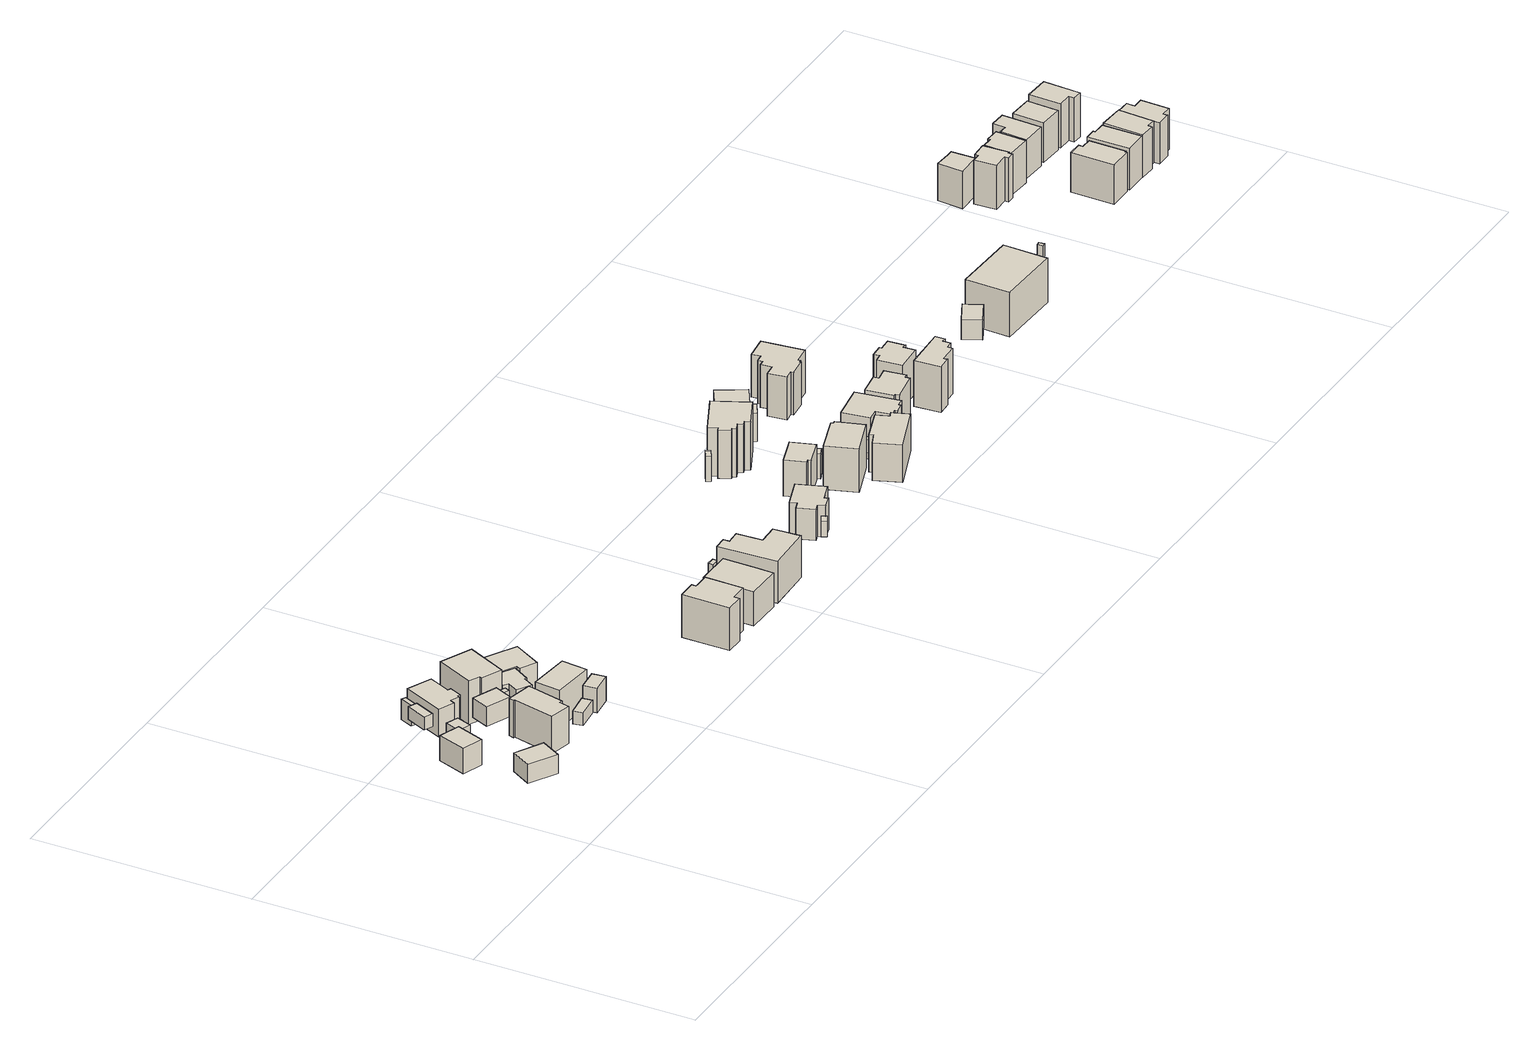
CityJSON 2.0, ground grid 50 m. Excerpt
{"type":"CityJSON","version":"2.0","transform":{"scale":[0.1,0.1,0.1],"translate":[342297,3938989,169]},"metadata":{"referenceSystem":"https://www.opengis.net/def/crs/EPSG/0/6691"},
"CityObjects":{
"building1":{"type":"Building","attributes":{"measuredHeight":4.7,"BuildingIDAttribute.prefecture":"14","BuildingIDAttribute.city":"14151","BuildingDetailAttribute.surveyYear":2015,"BuildingLandSlideRiskAttribute.description":"1","BuildingLandSlideRiskAttribute.areaType":"1"},"geometry":[{"type":"Solid","lod":"1","boundaries":[[[[0,1,2,3]],[[2,4,5,3]],[[1,6,4,2]],[[0,7,6,1]],[[3,5,7,0]],[[4,6,7,5]]]]}]},
"building2":{"type":"Building","attributes":{"measuredHeight":6.1,"BuildingIDAttribute.prefecture":"14","BuildingIDAttribute.city":"14151","BuildingDetailAttribute.surveyYear":2015,"BuildingLandSlideRiskAttribute.description":"1","BuildingLandSlideRiskAttribute.areaType":"1"},"geometry":[{"type":"Solid","lod":"1","boundaries":[[[[8,9,10,11]],[[10,12,13,11]],[[9,14,12,10]],[[8,15,14,9]],[[11,13,15,8]],[[12,14,15,13]]]]}]},
"building3":{"type":"Building","attributes":{"usage":"411","storeysAboveGround":1,"BuildingIDAttribute.prefecture":"14","BuildingIDAttribute.city":"14151","BuildingDetailAttribute.totalFloorArea":8.99,"BuildingDetailAttribute.buildingFootprintArea":8.99,"BuildingDetailAttribute.buildingStructureType":"601","BuildingDetailAttribute.buildingStructureOrgType":"1","BuildingDetailAttribute.orgUsage":"10","BuildingDetailAttribute.surveyYear":2015,"BuildingLandSlideRiskAttribute.description":"1","BuildingLandSlideRiskAttribute.areaType":"1"},"geometry":[{"type":"Solid","lod":"1","boundaries":[[[[16,17,18,19]],[[18,20,21,19]],[[17,22,20,18]],[[16,23,22,17]],[[19,21,23,16]],[[20,22,23,21]]]]}]},
"building4":{"type":"Building","attributes":{"usage":"411","measuredHeight":9,"storeysAboveGround":2,"BuildingIDAttribute.prefecture":"14","BuildingIDAttribute.city":"14151","BuildingDetailAttribute.totalFloorArea":89.72,"BuildingDetailAttribute.buildingFootprintArea":44.86,"BuildingDetailAttribute.buildingStructureType":"601","BuildingDetailAttribute.buildingStructureOrgType":"1","BuildingDetailAttribute.orgUsage":"10","BuildingDetailAttribute.surveyYear":2015,"BuildingLandSlideRiskAttribute.description":"1","BuildingLandSlideRiskAttribute.areaType":"1"},"geometry":[{"type":"Solid","lod":"1","boundaries":[[[[24,25,26,27,28,29,30,31]],[[30,32,33,31]],[[29,34,32,30]],[[28,35,34,29]],[[27,36,35,28]],[[26,37,36,27]],[[25,38,37,26]],[[24,39,38,25]],[[31,33,39,24]],[[32,34,35,36,37,38,39,33]]]]}]},
"building5":{"type":"Building","attributes":{"usage":"411","measuredHeight":3.1,"storeysAboveGround":2,"BuildingIDAttribute.prefecture":"14","BuildingIDAttribute.city":"14151","BuildingDetailAttribute.totalFloorArea":15.35,"BuildingDetailAttribute.buildingFootprintArea":7.67,"BuildingDetailAttribute.buildingStructureType":"601","BuildingDetailAttribute.buildingStructureOrgType":"1","BuildingDetailAttribute.orgUsage":"10","BuildingDetailAttribute.surveyYear":2015,"BuildingLandSlideRiskAttribute.description":"1","BuildingLandSlideRiskAttribute.areaType":"1"},"geometry":[{"type":"Solid","lod":"1","boundaries":[[[[40,41,42,43]],[[42,44,45,43]],[[41,46,44,42]],[[40,47,46,41]],[[43,45,47,40]],[[44,46,47,45]]]]}]},
"building6":{"type":"Building","attributes":{"measuredHeight":7.6,"BuildingIDAttribute.prefecture":"14","BuildingIDAttribute.city":"14151","BuildingDetailAttribute.surveyYear":2015,"BuildingLandSlideRiskAttribute.description":"1","BuildingLandSlideRiskAttribute.areaType":"1"},"geometry":[{"type":"Solid","lod":"1","boundaries":[[[[48,49,50,51]],[[50,52,53,51]],[[49,54,52,50]],[[48,55,54,49]],[[51,53,55,48]],[[52,54,55,53]]]]}]},
"building7":{"type":"Building","attributes":{"BuildingIDAttribute.prefecture":"14","BuildingIDAttribute.city":"14151","BuildingDetailAttribute.surveyYear":2015,"BuildingLandSlideRiskAttribute.description":"1","BuildingLandSlideRiskAttribute.areaType":"1"},"geometry":[{"type":"Solid","lod":"1","boundaries":[[[[56,57,58,59]],[[58,60,61,59]],[[57,62,60,58]],[[56,63,62,57]],[[59,61,63,56]],[[60,62,63,61]]]]}]},
"building8":{"type":"Building","attributes":{"measuredHeight":5.2,"BuildingIDAttribute.prefecture":"14","BuildingIDAttribute.city":"14151","BuildingDetailAttribute.surveyYear":2015,"BuildingLandSlideRiskAttribute.description":"1","BuildingLandSlideRiskAttribute.areaType":"1"},"geometry":[{"type":"Solid","lod":"1","boundaries":[[[[64,65,66,67]],[[66,68,69,67]],[[65,70,68,66]],[[64,71,70,65]],[[67,69,71,64]],[[68,70,71,69]]]]}]},
"building9":{"type":"Building","attributes":{"usage":"411","measuredHeight":7.5,"storeysAboveGround":2,"BuildingIDAttribute.prefecture":"14","BuildingIDAttribute.city":"14151","BuildingDetailAttribute.totalFloorArea":85.54,"BuildingDetailAttribute.buildingFootprintArea":42.77,"BuildingDetailAttribute.buildingStructureType":"601","BuildingDetailAttribute.buildingStructureOrgType":"1","BuildingDetailAttribute.orgUsage":"10","BuildingDetailAttribute.surveyYear":2015,"BuildingLandSlideRiskAttribute.description":"1","BuildingLandSlideRiskAttribute.areaType":"1"},"geometry":[{"type":"Solid","lod":"1","boundaries":[[[[72,73,74,75,76,77,78,79,80,81]],[[80,82,83,81]],[[79,84,82,80]],[[78,85,84,79]],[[77,86,85,78]],[[76,87,86,77]],[[75,88,87,76]],[[74,89,88,75]],[[73,90,89,74]],[[72,91,90,73]],[[81,83,91,72]],[[82,84,85,86,87,88,89,90,91,83]]]]}]},
"building10":{"type":"Building","attributes":{"measuredHeight":5.1,"BuildingIDAttribute.prefecture":"14","BuildingIDAttribute.city":"14151","BuildingDetailAttribute.surveyYear":2015,"BuildingLandSlideRiskAttribute.description":"1","BuildingLandSlideRiskAttribute.areaType":"1"},"geometry":[{"type":"Solid","lod":"1","boundaries":[[[[92,93,94,95]],[[94,96,97,95]],[[93,98,96,94]],[[92,99,98,93]],[[95,97,99,92]],[[96,98,99,97]]]]}]},
"building11":{"type":"Building","attributes":{"usage":"411","measuredHeight":9.4,"storeysAboveGround":2,"BuildingIDAttribute.prefecture":"14","BuildingIDAttribute.city":"14151","BuildingDetailAttribute.totalFloorArea":80.49,"BuildingDetailAttribute.buildingFootprintArea":40.25,"BuildingDetailAttribute.buildingStructureType":"601","BuildingDetailAttribute.buildingStructureOrgType":"1","BuildingDetailAttribute.orgUsage":"10","BuildingDetailAttribute.surveyYear":2015,"BuildingLandSlideRiskAttribute.description":"1","BuildingLandSlideRiskAttribute.areaType":"1"},"geometry":[{"type":"Solid","lod":"1","boundaries":[[[[100,101,102,103]],[[102,104,105,103]],[[101,106,104,102]],[[100,107,106,101]],[[103,105,107,100]],[[104,106,107,105]]]]}]},
"building12":{"type":"Building","attributes":{"usage":"411","measuredHeight":5.9,"storeysAboveGround":2,"BuildingIDAttribute.prefecture":"14","BuildingIDAttribute.city":"14151","BuildingDetailAttribute.totalFloorArea":21.16,"BuildingDetailAttribute.buildingFootprintArea":10.58,"BuildingDetailAttribute.buildingStructureType":"601","BuildingDetailAttribute.buildingStructureOrgType":"1","BuildingDetailAttribute.orgUsage":"10","BuildingDetailAttribute.surveyYear":2015,"BuildingLandSlideRiskAttribute.description":"1","BuildingLandSlideRiskAttribute.areaType":"1"},"geometry":[{"type":"Solid","lod":"1","boundaries":[[[[108,109,110,111]],[[110,112,113,111]],[[109,114,112,110]],[[108,115,114,109]],[[111,113,115,108]],[[112,114,115,113]]]]}]},
"building13":{"type":"Building","attributes":{"BuildingIDAttribute.prefecture":"14","BuildingIDAttribute.city":"14151","BuildingDetailAttribute.surveyYear":2015,"BuildingLandSlideRiskAttribute.description":"1","BuildingLandSlideRiskAttribute.areaType":"1"},"geometry":[{"type":"Solid","lod":"1","boundaries":[[[[116,117,118,119]],[[118,120,121,119]],[[117,122,120,118]],[[116,123,122,117]],[[119,121,123,116]],[[120,122,123,121]]]]}]},
"building14":{"type":"Building","attributes":{"usage":"411","measuredHeight":10.9,"storeysAboveGround":2,"BuildingIDAttribute.prefecture":"14","BuildingIDAttribute.city":"14151","BuildingDetailAttribute.totalFloorArea":107.31,"BuildingDetailAttribute.buildingFootprintArea":53.66,"BuildingDetailAttribute.buildingStructureType":"601","BuildingDetailAttribute.buildingStructureOrgType":"1","BuildingDetailAttribute.orgUsage":"10","BuildingDetailAttribute.surveyYear":2015,"BuildingLandSlideRiskAttribute.description":"1","BuildingLandSlideRiskAttribute.areaType":"1"},"geometry":[{"type":"Solid","lod":"1","boundaries":[[[[124,125,126,127,128,129]],[[128,130,131,129]],[[127,132,130,128]],[[126,133,132,127]],[[125,134,133,126]],[[124,135,134,125]],[[129,131,135,124]],[[130,132,133,134,135,131]]]]}]},
"building15":{"type":"Building","attributes":{"measuredHeight":4.9,"BuildingIDAttribute.prefecture":"14","BuildingIDAttribute.city":"14151","BuildingDetailAttribute.surveyYear":2015,"BuildingLandSlideRiskAttribute.description":"1","BuildingLandSlideRiskAttribute.areaType":"1"},"geometry":[{"type":"Solid","lod":"1","boundaries":[[[[136,137,138,139,140,141,142,143]],[[142,144,145,143]],[[141,146,144,142]],[[140,147,146,141]],[[139,148,147,140]],[[138,149,148,139]],[[137,150,149,138]],[[136,151,150,137]],[[143,145,151,136]],[[144,146,147,148,149,150,151,145]]]]}]},
"building16":{"type":"Building","attributes":{"usage":"411","measuredHeight":7.9,"storeysAboveGround":2,"BuildingIDAttribute.prefecture":"14","BuildingIDAttribute.city":"14151","BuildingDetailAttribute.totalFloorArea":97.98,"BuildingDetailAttribute.buildingFootprintArea":48.99,"BuildingDetailAttribute.buildingStructureType":"601","BuildingDetailAttribute.buildingStructureOrgType":"1","BuildingDetailAttribute.orgUsage":"10","BuildingDetailAttribute.surveyYear":2015,"BuildingLandSlideRiskAttribute.description":"1","BuildingLandSlideRiskAttribute.areaType":"1"},"geometry":[{"type":"Solid","lod":"1","boundaries":[[[[152,153,154,155,156,157]],[[156,158,159,157]],[[155,160,158,156]],[[154,161,160,155]],[[153,162,161,154]],[[152,163,162,153]],[[157,159,163,152]],[[158,160,161,162,163,159]]]]}]},
"building17":{"type":"Building","attributes":{"usage":"411","measuredHeight":11.1,"storeysAboveGround":3,"BuildingIDAttribute.prefecture":"14","BuildingIDAttribute.city":"14151","BuildingDetailAttribute.totalFloorArea":167.18,"BuildingDetailAttribute.buildingFootprintArea":55.73,"BuildingDetailAttribute.buildingStructureType":"601","BuildingDetailAttribute.buildingStructureOrgType":"1","BuildingDetailAttribute.orgUsage":"10","BuildingDetailAttribute.surveyYear":2015,"BuildingLandSlideRiskAttribute.description":"1","BuildingLandSlideRiskAttribute.areaType":"1"},"geometry":[{"type":"Solid","lod":"1","boundaries":[[[[164,165,166,167,168,169,170,171]],[[170,172,173,171]],[[169,174,172,170]],[[168,175,174,169]],[[167,176,175,168]],[[166,177,176,167]],[[165,178,177,166]],[[164,179,178,165]],[[171,173,179,164]],[[172,174,175,176,177,178,179,173]]]]}]},
"building18":{"type":"Building","attributes":{"usage":"411","measuredHeight":10.7,"storeysAboveGround":2,"BuildingIDAttribute.prefecture":"14","BuildingIDAttribute.city":"14151","BuildingDetailAttribute.totalFloorArea":135.37,"BuildingDetailAttribute.buildingFootprintArea":67.68,"BuildingDetailAttribute.buildingStructureType":"601","BuildingDetailAttribute.buildingStructureOrgType":"1","BuildingDetailAttribute.orgUsage":"10","BuildingDetailAttribute.surveyYear":2015,"BuildingLandSlideRiskAttribute.description":"1","BuildingLandSlideRiskAttribute.areaType":"1"},"geometry":[{"type":"Solid","lod":"1","boundaries":[[[[180,181,182,183,184]],[[183,185,186,184]],[[182,187,185,183]],[[181,188,187,182]],[[180,189,188,181]],[[184,186,189,180]],[[185,187,188,189,186]]]]}]},
"building19":{"type":"Building","attributes":{"measuredHeight":5,"BuildingIDAttribute.prefecture":"14","BuildingIDAttribute.city":"14151","BuildingDetailAttribute.surveyYear":2015,"BuildingLandSlideRiskAttribute.description":"1","BuildingLandSlideRiskAttribute.areaType":"1"},"geometry":[{"type":"Solid","lod":"1","boundaries":[[[[190,191,192,193]],[[192,194,195,193]],[[191,196,194,192]],[[190,197,196,191]],[[193,195,197,190]],[[194,196,197,195]]]]}]},
"building20":{"type":"Building","attributes":{"usage":"411","measuredHeight":10.3,"storeysAboveGround":2,"BuildingIDAttribute.prefecture":"14","BuildingIDAttribute.city":"14151","BuildingDetailAttribute.totalFloorArea":150.61,"BuildingDetailAttribute.buildingFootprintArea":75.31,"BuildingDetailAttribute.buildingStructureType":"601","BuildingDetailAttribute.buildingStructureOrgType":"1","BuildingDetailAttribute.orgUsage":"10","BuildingDetailAttribute.surveyYear":2015,"BuildingLandSlideRiskAttribute.description":"1","BuildingLandSlideRiskAttribute.areaType":"1"},"geometry":[{"type":"Solid","lod":"1","boundaries":[[[[198,199,200,201,202,203,204,205]],[[204,206,207,205]],[[203,208,206,204]],[[202,209,208,203]],[[201,210,209,202]],[[200,211,210,201]],[[199,212,211,200]],[[198,213,212,199]],[[205,207,213,198]],[[206,208,209,210,211,212,213,207]]]]}]},
"building21":{"type":"Building","attributes":{"measuredHeight":4.4,"BuildingIDAttribute.prefecture":"14","BuildingIDAttribute.city":"14151","BuildingDetailAttribute.surveyYear":2015},"geometry":[{"type":"Solid","lod":"1","boundaries":[[[[214,215,216,217]],[[216,218,219,217]],[[215,220,218,216]],[[214,221,220,215]],[[217,219,221,214]],[[218,220,221,219]]]]}]},
"building22":{"type":"Building","attributes":{"usage":"411","measuredHeight":7.6,"storeysAboveGround":2,"BuildingIDAttribute.prefecture":"14","BuildingIDAttribute.city":"14151","BuildingDetailAttribute.totalFloorArea":81.53,"BuildingDetailAttribute.buildingFootprintArea":40.76,"BuildingDetailAttribute.buildingStructureType":"601","BuildingDetailAttribute.buildingStructureOrgType":"1","BuildingDetailAttribute.orgUsage":"10","BuildingDetailAttribute.surveyYear":2015,"BuildingLandSlideRiskAttribute.description":"1","BuildingLandSlideRiskAttribute.areaType":"1"},"geometry":[{"type":"Solid","lod":"1","boundaries":[[[[222,223,224,225,226,227,228,229,230,231]],[[230,232,233,231]],[[229,234,232,230]],[[228,235,234,229]],[[227,236,235,228]],[[226,237,236,227]],[[225,238,237,226]],[[224,239,238,225]],[[223,240,239,224]],[[222,241,240,223]],[[231,233,241,222]],[[232,234,235,236,237,238,239,240,241,233]]]]}]},
"building23":{"type":"Building","attributes":{"usage":"411","measuredHeight":9.1,"storeysAboveGround":2,"BuildingIDAttribute.prefecture":"14","BuildingIDAttribute.city":"14151","BuildingDetailAttribute.totalFloorArea":54.72,"BuildingDetailAttribute.buildingFootprintArea":27.36,"BuildingDetailAttribute.buildingStructureType":"601","BuildingDetailAttribute.buildingStructureOrgType":"1","BuildingDetailAttribute.orgUsage":"10","BuildingDetailAttribute.surveyYear":2015,"BuildingLandSlideRiskAttribute.description":"1","BuildingLandSlideRiskAttribute.areaType":"1"},"geometry":[{"type":"Solid","lod":"1","boundaries":[[[[242,243,244,245,246,247]],[[246,248,249,247]],[[245,250,248,246]],[[244,251,250,245]],[[243,252,251,244]],[[242,253,252,243]],[[247,249,253,242]],[[248,250,251,252,253,249]]]]}]},
"building24":{"type":"Building","attributes":{"usage":"411","measuredHeight":11.3,"storeysAboveGround":2,"BuildingIDAttribute.prefecture":"14","BuildingIDAttribute.city":"14151","BuildingDetailAttribute.totalFloorArea":95.64,"BuildingDetailAttribute.buildingFootprintArea":47.82,"BuildingDetailAttribute.buildingStructureType":"601","BuildingDetailAttribute.buildingStructureOrgType":"1","BuildingDetailAttribute.orgUsage":"10","BuildingDetailAttribute.surveyYear":2015,"BuildingLandSlideRiskAttribute.description":"1","BuildingLandSlideRiskAttribute.areaType":"1"},"geometry":[{"type":"Solid","lod":"1","boundaries":[[[[254,255,256,257,258,259]],[[258,260,261,259]],[[257,262,260,258]],[[256,263,262,257]],[[255,264,263,256]],[[254,265,264,255]],[[259,261,265,254]],[[260,262,263,264,265,261]]]]}]},
"building25":{"type":"Building","attributes":{"usage":"411","measuredHeight":9.4,"storeysAboveGround":2,"BuildingIDAttribute.prefecture":"14","BuildingIDAttribute.city":"14151","BuildingDetailAttribute.totalFloorArea":135.35,"BuildingDetailAttribute.buildingFootprintArea":67.68,"BuildingDetailAttribute.buildingStructureType":"601","BuildingDetailAttribute.buildingStructureOrgType":"1","BuildingDetailAttribute.orgUsage":"10","BuildingDetailAttribute.surveyYear":2015},"geometry":[{"type":"Solid","lod":"1","boundaries":[[[[266,267,268,269,270,271,272,273]],[[272,274,275,273]],[[271,276,274,272]],[[270,277,276,271]],[[269,278,277,270]],[[268,279,278,269]],[[267,280,279,268]],[[266,281,280,267]],[[273,275,281,266]],[[274,276,277,278,279,280,281,275]]]]}]},
"building26":{"type":"Building","attributes":{"measuredHeight":7.9,"BuildingIDAttribute.prefecture":"14","BuildingIDAttribute.city":"14151","BuildingDetailAttribute.surveyYear":2015},"geometry":[{"type":"Solid","lod":"1","boundaries":[[[[282,283,284,285]],[[284,286,287,285]],[[283,288,286,284]],[[282,289,288,283]],[[285,287,289,282]],[[286,288,289,287]]]]}]},
"building27":{"type":"Building","attributes":{"measuredHeight":4.9,"BuildingIDAttribute.prefecture":"14","BuildingIDAttribute.city":"14151","BuildingDetailAttribute.surveyYear":2015},"geometry":[{"type":"Solid","lod":"1","boundaries":[[[[290,291,292,293]],[[292,294,295,293]],[[291,296,294,292]],[[290,297,296,291]],[[293,295,297,290]],[[294,296,297,295]]]]}]},
"building28":{"type":"Building","attributes":{"measuredHeight":6.1,"BuildingIDAttribute.prefecture":"14","BuildingIDAttribute.city":"14151","BuildingDetailAttribute.surveyYear":2015},"geometry":[{"type":"Solid","lod":"1","boundaries":[[[[298,299,300,301]],[[300,302,303,301]],[[299,304,302,300]],[[298,305,304,299]],[[301,303,305,298]],[[302,304,305,303]]]]}]},
"building29":{"type":"Building","attributes":{"measuredHeight":5.4,"BuildingIDAttribute.prefecture":"14","BuildingIDAttribute.city":"14151","BuildingDetailAttribute.surveyYear":2015},"geometry":[{"type":"Solid","lod":"1","boundaries":[[[[306,307,308,309]],[[308,310,311,309]],[[307,312,310,308]],[[306,313,312,307]],[[309,311,313,306]],[[310,312,313,311]]]]}]},
"building30":{"type":"Building","attributes":{"usage":"413","measuredHeight":10.2,"storeysAboveGround":2,"BuildingIDAttribute.prefecture":"14","BuildingIDAttribute.city":"14151","BuildingDetailAttribute.totalFloorArea":126.36,"BuildingDetailAttribute.buildingFootprintArea":63.18,"BuildingDetailAttribute.buildingStructureType":"601","BuildingDetailAttribute.buildingStructureOrgType":"1","BuildingDetailAttribute.orgUsage":"30","BuildingDetailAttribute.surveyYear":2015},"geometry":[{"type":"Solid","lod":"1","boundaries":[[[[314,315,316,317,318,319,320,321,322,323]],[[322,324,325,323]],[[321,326,324,322]],[[320,327,326,321]],[[319,328,327,320]],[[318,329,328,319]],[[317,330,329,318]],[[316,331,330,317]],[[315,332,331,316]],[[314,333,332,315]],[[323,325,333,314]],[[324,326,327,328,329,330,331,332,333,325]]]]}]},
"building31":{"type":"Building","attributes":{"usage":"411","measuredHeight":12.3,"storeysAboveGround":2,"BuildingIDAttribute.prefecture":"14","BuildingIDAttribute.city":"14151","BuildingDetailAttribute.totalFloorArea":118.91,"BuildingDetailAttribute.buildingFootprintArea":59.45,"BuildingDetailAttribute.buildingStructureType":"601","BuildingDetailAttribute.buildingStructureOrgType":"1","BuildingDetailAttribute.orgUsage":"10","BuildingDetailAttribute.surveyYear":2015},"geometry":[{"type":"Solid","lod":"1","boundaries":[[[[334,335,336,337,338,339,340,341,342,343,344,345]],[[344,346,347,345]],[[343,348,346,344]],[[342,349,348,343]],[[341,350,349,342]],[[340,351,350,341]],[[339,352,351,340]],[[338,353,352,339]],[[337,354,353,338]],[[336,355,354,337]],[[335,356,355,336]],[[334,357,356,335]],[[345,347,357,334]],[[346,348,349,350,351,352,353,354,355,356,357,347]]]]}]},
"building32":{"type":"Building","attributes":{"usage":"411","measuredHeight":10.6,"storeysAboveGround":2,"BuildingIDAttribute.prefecture":"14","BuildingIDAttribute.city":"14151","BuildingDetailAttribute.totalFloorArea":76.24,"BuildingDetailAttribute.buildingFootprintArea":38.12,"BuildingDetailAttribute.buildingStructureType":"601","BuildingDetailAttribute.buildingStructureOrgType":"1","BuildingDetailAttribute.orgUsage":"10","BuildingDetailAttribute.surveyYear":2015},"geometry":[{"type":"Solid","lod":"1","boundaries":[[[[358,359,360,361,362,363,364,365,366,367]],[[366,368,369,367]],[[365,370,368,366]],[[364,371,370,365]],[[363,372,371,364]],[[362,373,372,363]],[[361,374,373,362]],[[360,375,374,361]],[[359,376,375,360]],[[358,377,376,359]],[[367,369,377,358]],[[368,370,371,372,373,374,375,376,377,369]]]]}]},
"building33":{"type":"Building","attributes":{"usage":"411","measuredHeight":10.1,"storeysAboveGround":1,"BuildingIDAttribute.prefecture":"14","BuildingIDAttribute.city":"14151","BuildingDetailAttribute.totalFloorArea":53.92,"BuildingDetailAttribute.buildingFootprintArea":53.92,"BuildingDetailAttribute.buildingStructureType":"601","BuildingDetailAttribute.buildingStructureOrgType":"1","BuildingDetailAttribute.orgUsage":"10","BuildingDetailAttribute.surveyYear":2015},"geometry":[{"type":"Solid","lod":"1","boundaries":[[[[378,379,380,381,382,383]],[[382,384,385,383]],[[381,386,384,382]],[[380,387,386,381]],[[379,388,387,380]],[[378,389,388,379]],[[383,385,389,378]],[[384,386,387,388,389,385]]]]}]},
"building34":{"type":"Building","attributes":{"usage":"411","measuredHeight":11.3,"storeysAboveGround":2,"BuildingIDAttribute.prefecture":"14","BuildingIDAttribute.city":"14151","BuildingDetailAttribute.totalFloorArea":83.95,"BuildingDetailAttribute.buildingFootprintArea":41.98,"BuildingDetailAttribute.buildingStructureType":"601","BuildingDetailAttribute.buildingStructureOrgType":"1","BuildingDetailAttribute.orgUsage":"10","BuildingDetailAttribute.surveyYear":2015},"geometry":[{"type":"Solid","lod":"1","boundaries":[[[[390,391,392,393,394,395,396,397,398,399]],[[398,400,401,399]],[[397,402,400,398]],[[396,403,402,397]],[[395,404,403,396]],[[394,405,404,395]],[[393,406,405,394]],[[392,407,406,393]],[[391,408,407,392]],[[390,409,408,391]],[[399,401,409,390]],[[400,402,403,404,405,406,407,408,409,401]]]]}]},
"building35":{"type":"Building","attributes":{"usage":"411","measuredHeight":10.8,"storeysAboveGround":2,"BuildingIDAttribute.prefecture":"14","BuildingIDAttribute.city":"14151","BuildingDetailAttribute.totalFloorArea":79.07,"BuildingDetailAttribute.buildingFootprintArea":39.53,"BuildingDetailAttribute.buildingStructureType":"601","BuildingDetailAttribute.buildingStructureOrgType":"1","BuildingDetailAttribute.orgUsage":"10","BuildingDetailAttribute.surveyYear":2015},"geometry":[{"type":"Solid","lod":"1","boundaries":[[[[410,411,412,413,414,415,416,417,418,419]],[[418,420,421,419]],[[417,422,420,418]],[[416,423,422,417]],[[415,424,423,416]],[[414,425,424,415]],[[413,426,425,414]],[[412,427,426,413]],[[411,428,427,412]],[[410,429,428,411]],[[419,421,429,410]],[[420,422,423,424,425,426,427,428,429,421]]]]}]},
"building36":{"type":"Building","attributes":{"usage":"411","measuredHeight":11.5,"storeysAboveGround":2,"BuildingIDAttribute.prefecture":"14","BuildingIDAttribute.city":"14151","BuildingDetailAttribute.totalFloorArea":146.22,"BuildingDetailAttribute.buildingFootprintArea":73.11,"BuildingDetailAttribute.buildingStructureType":"601","BuildingDetailAttribute.buildingStructureOrgType":"1","BuildingDetailAttribute.orgUsage":"10","BuildingDetailAttribute.surveyYear":2015},"geometry":[{"type":"Solid","lod":"1","boundaries":[[[[430,431,432,433,434,435,436,437,438,439,440,441,442,443,444,445]],[[444,446,447,445]],[[443,448,446,444]],[[442,449,448,443]],[[441,450,449,442]],[[440,451,450,441]],[[439,452,451,440]],[[438,453,452,439]],[[437,454,453,438]],[[436,455,454,437]],[[435,456,455,436]],[[434,457,456,435]],[[433,458,457,434]],[[432,459,458,433]],[[431,460,459,432]],[[430,461,460,431]],[[445,447,461,430]],[[446,448,449,450,451,452,453,454,455,456,457,458,459,460,461,447]]]]}]},
"building37":{"type":"Building","attributes":{"usage":"411","measuredHeight":6.1,"storeysAboveGround":1,"BuildingIDAttribute.prefecture":"14","BuildingIDAttribute.city":"14151","BuildingDetailAttribute.totalFloorArea":20.33,"BuildingDetailAttribute.buildingFootprintArea":20.33,"BuildingDetailAttribute.buildingStructureType":"601","BuildingDetailAttribute.buildingStructureOrgType":"1","BuildingDetailAttribute.orgUsage":"10","BuildingDetailAttribute.surveyYear":2015,"BuildingLandSlideRiskAttribute.description":"1","BuildingLandSlideRiskAttribute.areaType":"1"},"geometry":[{"type":"Solid","lod":"1","boundaries":[[[[462,463,464,465]],[[464,466,467,465]],[[463,468,466,464]],[[462,469,468,463]],[[465,467,469,462]],[[466,468,469,467]]]]}]},
"building38":{"type":"Building","attributes":{"usage":"411","measuredHeight":12,"storeysAboveGround":2,"BuildingIDAttribute.prefecture":"14","BuildingIDAttribute.city":"14151","BuildingDetailAttribute.totalFloorArea":237.4,"BuildingDetailAttribute.buildingFootprintArea":118.7,"BuildingDetailAttribute.buildingStructureType":"601","BuildingDetailAttribute.buildingStructureOrgType":"1","BuildingDetailAttribute.orgUsage":"10","BuildingDetailAttribute.surveyYear":2015,"BuildingLandSlideRiskAttribute.description":"1","BuildingLandSlideRiskAttribute.areaType":"1"},"geometry":[{"type":"Solid","lod":"1","boundaries":[[[[470,471,472,473]],[[472,474,475,473]],[[471,476,474,472]],[[470,477,476,471]],[[473,475,477,470]],[[474,476,477,475]]]]}]},
"building39":{"type":"Building","attributes":{"BuildingIDAttribute.prefecture":"14","BuildingIDAttribute.city":"14151","BuildingDetailAttribute.surveyYear":2015,"BuildingLandSlideRiskAttribute.description":"1","BuildingLandSlideRiskAttribute.areaType":"1"},"geometry":[{"type":"Solid","lod":"1","boundaries":[[[[478,479,480,481]],[[480,482,483,481]],[[479,484,482,480]],[[478,485,484,479]],[[481,483,485,478]],[[482,484,485,483]]]]}]},
"building40":{"type":"Building","attributes":{"usage":"411","measuredHeight":10.8,"storeysAboveGround":2,"BuildingIDAttribute.prefecture":"14","BuildingIDAttribute.city":"14151","BuildingDetailAttribute.totalFloorArea":77.01,"BuildingDetailAttribute.buildingFootprintArea":38.5,"BuildingDetailAttribute.buildingStructureType":"601","BuildingDetailAttribute.buildingStructureOrgType":"1","BuildingDetailAttribute.orgUsage":"10","BuildingDetailAttribute.surveyYear":2015,"BuildingLandSlideRiskAttribute.description":"1","BuildingLandSlideRiskAttribute.areaType":"1"},"geometry":[{"type":"Solid","lod":"1","boundaries":[[[[486,487,488,489,490,491,492,493]],[[492,494,495,493]],[[491,496,494,492]],[[490,497,496,491]],[[489,498,497,490]],[[488,499,498,489]],[[487,500,499,488]],[[486,501,500,487]],[[493,495,501,486]],[[494,496,497,498,499,500,501,495]]]]}]},
"building41":{"type":"Building","attributes":{"usage":"411","measuredHeight":13.8,"storeysAboveGround":2,"BuildingIDAttribute.prefecture":"14","BuildingIDAttribute.city":"14151","BuildingDetailAttribute.totalFloorArea":47.21,"BuildingDetailAttribute.buildingFootprintArea":23.61,"BuildingDetailAttribute.buildingStructureType":"601","BuildingDetailAttribute.buildingStructureOrgType":"1","BuildingDetailAttribute.orgUsage":"10","BuildingDetailAttribute.surveyYear":2015,"BuildingLandSlideRiskAttribute.description":"1","BuildingLandSlideRiskAttribute.areaType":"1"},"geometry":[{"type":"Solid","lod":"1","boundaries":[[[[502,503,504,505,506,507,508,509,510,511]],[[510,512,513,511]],[[509,514,512,510]],[[508,515,514,509]],[[507,516,515,508]],[[506,517,516,507]],[[505,518,517,506]],[[504,519,518,505]],[[503,520,519,504]],[[502,521,520,503]],[[511,513,521,502]],[[512,514,515,516,517,518,519,520,521,513]]]]}]},
"building42":{"type":"Building","attributes":{"usage":"411","measuredHeight":9.4,"storeysAboveGround":2,"BuildingIDAttribute.prefecture":"14","BuildingIDAttribute.city":"14151","BuildingDetailAttribute.totalFloorArea":51.86,"BuildingDetailAttribute.buildingFootprintArea":25.93,"BuildingDetailAttribute.buildingStructureType":"601","BuildingDetailAttribute.buildingStructureOrgType":"1","BuildingDetailAttribute.orgUsage":"10","BuildingDetailAttribute.surveyYear":2015,"BuildingLandSlideRiskAttribute.description":"1","BuildingLandSlideRiskAttribute.areaType":"1"},"geometry":[{"type":"Solid","lod":"1","boundaries":[[[[522,523,524,525,526]],[[525,527,528,526]],[[524,529,527,525]],[[523,530,529,524]],[[522,531,530,523]],[[526,528,531,522]],[[527,529,530,531,528]]]]}]},
"building43":{"type":"Building","attributes":{"usage":"411","measuredHeight":10.6,"storeysAboveGround":2,"BuildingIDAttribute.prefecture":"14","BuildingIDAttribute.city":"14151","BuildingDetailAttribute.totalFloorArea":71.24,"BuildingDetailAttribute.buildingFootprintArea":35.62,"BuildingDetailAttribute.buildingStructureType":"601","BuildingDetailAttribute.buildingStructureOrgType":"1","BuildingDetailAttribute.orgUsage":"10","BuildingDetailAttribute.surveyYear":2015,"BuildingLandSlideRiskAttribute.description":"1","BuildingLandSlideRiskAttribute.areaType":"1"},"geometry":[{"type":"Solid","lod":"1","boundaries":[[[[532,533,534,535,536,537]],[[536,538,539,537]],[[535,540,538,536]],[[534,541,540,535]],[[533,542,541,534]],[[532,543,542,533]],[[537,539,543,532]],[[538,540,541,542,543,539]]]]}]},
"building44":{"type":"Building","attributes":{"usage":"413","measuredHeight":10.4,"storeysAboveGround":2,"BuildingIDAttribute.prefecture":"14","BuildingIDAttribute.city":"14151","BuildingDetailAttribute.totalFloorArea":52.76,"BuildingDetailAttribute.buildingFootprintArea":26.38,"BuildingDetailAttribute.buildingStructureType":"601","BuildingDetailAttribute.buildingStructureOrgType":"1","BuildingDetailAttribute.orgUsage":"30","BuildingDetailAttribute.surveyYear":2015},"geometry":[{"type":"Solid","lod":"1","boundaries":[[[[544,545,546,547,548,549]],[[548,550,551,549]],[[547,552,550,548]],[[546,553,552,547]],[[545,554,553,546]],[[544,555,554,545]],[[549,551,555,544]],[[550,552,553,554,555,551]]]]}]},
"building45":{"type":"Building","attributes":{"usage":"411","measuredHeight":10.8,"storeysAboveGround":2,"BuildingIDAttribute.prefecture":"14","BuildingIDAttribute.city":"14151","BuildingDetailAttribute.totalFloorArea":71.53,"BuildingDetailAttribute.buildingFootprintArea":35.77,"BuildingDetailAttribute.buildingStructureType":"601","BuildingDetailAttribute.buildingStructureOrgType":"1","BuildingDetailAttribute.orgUsage":"10","BuildingDetailAttribute.surveyYear":2015,"BuildingLandSlideRiskAttribute.description":"1","BuildingLandSlideRiskAttribute.areaType":"1"},"geometry":[{"type":"Solid","lod":"1","boundaries":[[[[556,557,558,559,560,561]],[[560,562,563,561]],[[559,564,562,560]],[[558,565,564,559]],[[557,566,565,558]],[[556,567,566,557]],[[561,563,567,556]],[[562,564,565,566,567,563]]]]}]},
"building46":{"type":"Building","attributes":{"usage":"413","measuredHeight":9.9,"storeysAboveGround":2,"BuildingIDAttribute.prefecture":"14","BuildingIDAttribute.city":"14151","BuildingDetailAttribute.totalFloorArea":51.8,"BuildingDetailAttribute.buildingFootprintArea":25.9,"BuildingDetailAttribute.buildingStructureType":"601","BuildingDetailAttribute.buildingStructureOrgType":"1","BuildingDetailAttribute.orgUsage":"30","BuildingDetailAttribute.surveyYear":2015,"BuildingLandSlideRiskAttribute.description":"1","BuildingLandSlideRiskAttribute.areaType":"1"},"geometry":[{"type":"Solid","lod":"1","boundaries":[[[[568,569,570,571,572,573]],[[572,574,575,573]],[[571,576,574,572]],[[570,577,576,571]],[[569,578,577,570]],[[568,579,578,569]],[[573,575,579,568]],[[574,576,577,578,579,575]]]]}]},
"building47":{"type":"Building","attributes":{"usage":"411","measuredHeight":10.5,"storeysAboveGround":2,"BuildingIDAttribute.prefecture":"14","BuildingIDAttribute.city":"14151","BuildingDetailAttribute.totalFloorArea":80.12,"BuildingDetailAttribute.buildingFootprintArea":40.06,"BuildingDetailAttribute.buildingStructureType":"601","BuildingDetailAttribute.buildingStructureOrgType":"1","BuildingDetailAttribute.orgUsage":"10","BuildingDetailAttribute.surveyYear":2015,"BuildingLandSlideRiskAttribute.description":"1","BuildingLandSlideRiskAttribute.areaType":"1"},"geometry":[{"type":"Solid","lod":"1","boundaries":[[[[580,581,582,583,584,585,586,587]],[[586,588,589,587]],[[585,590,588,586]],[[584,591,590,585]],[[583,592,591,584]],[[582,593,592,583]],[[581,594,593,582]],[[580,595,594,581]],[[587,589,595,580]],[[588,590,591,592,593,594,595,589]]]]}]},
"building48":{"type":"Building","attributes":{"usage":"411","measuredHeight":10,"storeysAboveGround":2,"BuildingIDAttribute.prefecture":"14","BuildingIDAttribute.city":"14151","BuildingDetailAttribute.totalFloorArea":56.91,"BuildingDetailAttribute.buildingFootprintArea":28.45,"BuildingDetailAttribute.buildingStructureType":"601","BuildingDetailAttribute.buildingStructureOrgType":"1","BuildingDetailAttribute.orgUsage":"10","BuildingDetailAttribute.surveyYear":2015,"BuildingLandSlideRiskAttribute.description":"1","BuildingLandSlideRiskAttribute.areaType":"1"},"geometry":[{"type":"Solid","lod":"1","boundaries":[[[[596,597,598,599]],[[598,600,601,599]],[[597,602,600,598]],[[596,603,602,597]],[[599,601,603,596]],[[600,602,603,601]]]]}]},
"building49":{"type":"Building","attributes":{"usage":"411","measuredHeight":11.3,"storeysAboveGround":2,"BuildingIDAttribute.prefecture":"14","BuildingIDAttribute.city":"14151","BuildingDetailAttribute.totalFloorArea":62.84,"BuildingDetailAttribute.buildingFootprintArea":31.42,"BuildingDetailAttribute.buildingStructureType":"601","BuildingDetailAttribute.buildingStructureOrgType":"1","BuildingDetailAttribute.orgUsage":"10","BuildingDetailAttribute.surveyYear":2015,"BuildingLandSlideRiskAttribute.description":"1","BuildingLandSlideRiskAttribute.areaType":"1"},"geometry":[{"type":"Solid","lod":"1","boundaries":[[[[604,605,606,607,608,609]],[[608,610,611,609]],[[607,612,610,608]],[[606,613,612,607]],[[605,614,613,606]],[[604,615,614,605]],[[609,611,615,604]],[[610,612,613,614,615,611]]]]}]}
},
"vertices":[
[1,140,109],[28,186,109],[90,151,109],[63,104,109],[90,151,153],[63,104,153],[28,186,153],[1,140,153],
[59,274,83],[11,291,83],[34,356,83],[82,339,83],[34,356,142],[82,339,142],[11,291,142],[59,274,142],
[176,390,67],[163,355,67],[134,366,67],[148,401,67],[134,366,97],[148,401,97],[163,355,97],[176,390,97],
[226,181,82],[219,182,82],[214,159,82],[163,171,82],[185,266,82],[182,267,82],[185,279,82],[246,266,82],[185,279,169],[246,266,169],[182,267,169],[185,266,169],[163,171,169],[214,159,169],[219,182,169],[226,181,169],
[192,491,64],[171,444,64],[151,453,64],[173,500,64],[151,453,94],[173,500,94],[171,444,94],[192,491,94],
[253,268,82],[233,273,82],[235,278,82],[254,274,82],[235,278,150],[254,274,150],[233,273,150],[253,268,150],
[251,170,105],[303,177,105],[306,154,105],[254,148,105],[306,154,135],[254,148,135],[303,177,135],[251,170,135],
[206,523,43],[193,494,43],[183,499,43],[196,528,43],[183,499,91],[196,528,91],[193,494,91],[206,523,91],
[268,498,43],[246,449,43],[253,446,43],[241,418,43],[235,421,43],[232,416,43],[212,425,43],[207,414,43],[171,430,43],[213,523,43],[171,430,108],[213,523,108],[207,414,108],[212,425,108],[232,416,108],[235,421,108],[241,418,108],[253,446,108],[246,449,108],[268,498,108],
[273,322,67],[217,346,67],[235,387,67],[291,363,67],[235,387,113],[291,363,113],[217,346,113],[273,322,113],
[259,259,85],[356,249,85],[350,190,85],[253,200,85],[350,190,173],[253,200,173],[356,249,173],[259,259,173],
[311,146,105],[307,177,105],[356,182,105],[360,152,105],[356,182,162],[360,152,162],[307,177,162],[311,146,162],
[303,369,67],[322,359,67],[316,347,67],[297,356,67],[316,347,97],[297,356,97],[322,359,97],[303,369,97],
[361,456,37],[319,366,37],[273,387,37],[275,392,37],[250,404,37],[290,489,37],[250,404,139],[290,489,139],[275,392,139],[273,387,139],[319,366,139],[361,456,139],
[390,373,59],[366,334,59],[362,336,59],[348,312,59],[316,331,59],[330,356,59],[319,363,59],[343,402,59],[319,363,103],[343,402,103],[330,356,103],[316,331,103],[348,312,103],[362,336,103],[366,334,103],[390,373,103],
[430,344,26],[394,365,26],[398,373,26],[346,403,26],[379,459,26],[467,408,26],[379,459,102],[467,408,102],[346,403,102],[398,373,102],[394,365,102],[430,344,102],
[689,131,105],[689,121,105],[727,121,105],[726,34,105],[687,34,105],[687,22,105],[645,22,105],[646,131,105],[645,22,205],[646,131,205],[687,22,205],[687,34,205],[726,34,205],[727,121,205],[689,121,205],[689,131,205],
[829,134,110],[828,56,110],[827,18,110],[744,20,110],[745,135,110],[744,20,190],[745,135,190],[827,18,190],[828,56,190],[829,134,190],
[843,163,110],[844,175,110],[862,174,110],[862,163,110],[862,174,159],[862,163,159],[844,175,159],[843,163,159],
[876,158,104],[876,144,104],[908,146,104],[911,87,104],[958,89,104],[961,27,104],[852,23,104],[846,157,104],[852,23,202],[846,157,202],[961,27,202],[958,89,202],[911,87,202],[908,146,202],[876,144,202],[876,158,202],
[1121,66,115],[1127,55,115],[1108,45,115],[1102,56,115],[1108,45,151],[1102,56,151],[1127,55,151],[1121,66,151],
[1105,68,101],[1091,107,101],[1109,113,101],[1104,129,101],[1172,152,101],[1194,89,101],[1151,75,101],[1155,66,101],[1127,58,101],[1120,74,101],[1127,58,174],[1120,74,174],[1155,66,174],[1151,75,174],[1194,89,174],[1172,152,174],[1104,129,174],[1109,113,174],[1091,107,174],[1105,68,174],
[1314,239,87],[1331,186,87],[1271,167,87],[1269,174,87],[1261,172,87],[1246,217,87],[1261,172,171],[1246,217,171],[1269,174,171],[1271,167,171],[1331,186,171],[1314,239,171],
[1393,180,87],[1399,182,87],[1418,120,87],[1329,89,87],[1306,158,87],[1391,186,87],[1306,158,189],[1391,186,189],[1329,89,189],[1418,120,189],[1399,182,189],[1393,180,189],
[1331,61,122],[1360,73,122],[1357,82,122],[1430,107,122],[1441,78,122],[1453,83,122],[1467,45,122],[1353,3,122],[1467,45,209],[1353,3,209],[1453,83,209],[1441,78,209],[1430,107,209],[1357,82,209],[1360,73,209],[1331,61,209],
[1370,247,67],[1388,205,67],[1368,196,67],[1350,238,67],[1368,196,125],[1350,238,125],[1388,205,125],[1370,247,125],
[1427,138,120],[1438,123,120],[1427,116,120],[1418,131,120],[1427,116,150],[1418,131,150],[1438,123,150],[1427,138,150],
[1351,448,12],[1356,438,12],[1337,427,12],[1332,437,12],[1337,427,71],[1332,437,71],[1356,438,71],[1351,448,71],
[1450,115,122],[1456,101,122],[1444,96,122],[1438,110,122],[1444,96,164],[1438,110,164],[1456,101,164],[1450,115,164],
[1525,203,87],[1540,104,87],[1523,102,87],[1524,96,87],[1500,92,87],[1499,98,87],[1483,95,87],[1477,131,87],[1452,127,87],[1443,190,87],[1452,127,184],[1443,190,184],[1477,131,184],[1483,95,184],[1499,98,184],[1500,92,184],[1524,96,184],[1523,102,184],[1540,104,184],[1525,203,184],
[1370,429,6],[1361,449,6],[1455,492,6],[1491,414,6],[1422,382,6],[1416,394,6],[1407,390,6],[1401,402,6],[1385,395,6],[1381,404,6],[1375,401,6],[1363,426,6],[1375,401,119],[1363,426,119],[1381,404,119],[1385,395,119],[1401,402,119],[1407,390,119],[1416,394,119],[1422,382,119],[1491,414,119],[1455,492,119],[1361,449,119],[1370,429,119],
[1545,123,88],[1535,185,88],[1588,193,88],[1590,181,88],[1619,186,88],[1626,137,88],[1617,136,88],[1618,125,88],[1551,114,88],[1549,123,88],[1551,114,188],[1549,123,188],[1618,125,188],[1617,136,188],[1626,137,188],[1619,186,188],[1590,181,188],[1588,193,188],[1535,185,188],[1545,123,188],
[1562,539,6],[1597,479,6],[1549,451,6],[1555,439,6],[1525,422,6],[1484,494,6],[1525,422,73],[1484,494,73],[1555,439,73],[1549,451,73],[1597,479,73],[1562,539,73],
[1741,134,110],[1742,112,110],[1732,112,110],[1733,94,110],[1717,93,110],[1717,81,110],[1674,79,110],[1675,71,110],[1643,69,110],[1639,128,110],[1643,69,217],[1639,128,217],[1675,71,217],[1674,79,217],[1717,81,217],[1717,93,217],[1733,94,217],[1732,112,217],[1742,112,217],[1741,134,217],
[1657,215,93],[1655,228,93],[1685,230,93],[1686,225,93],[1714,227,93],[1717,188,93],[1708,188,93],[1710,161,93],[1645,156,93],[1640,213,93],[1645,156,194],[1640,213,194],[1710,161,194],[1708,188,194],[1717,188,194],[1714,227,194],[1686,225,194],[1685,230,194],[1655,228,194],[1657,215,194],
[1612,434,30],[1609,459,30],[1621,460,30],[1620,471,30],[1638,473,30],[1635,493,30],[1689,500,30],[1700,405,30],[1660,400,30],[1661,395,30],[1654,394,30],[1655,391,30],[1613,386,30],[1613,392,30],[1591,389,30],[1586,431,30],[1591,389,130],[1586,431,130],[1613,392,130],[1613,386,130],[1655,391,130],[1654,394,130],[1661,395,130],[1660,400,130],[1700,405,130],[1689,500,130],[1635,493,130],[1638,473,130],[1620,471,130],[1621,460,130],[1609,459,130],[1612,434,130],
[1899,156,154],[1918,117,154],[1864,91,154],[1846,130,154],[1864,91,201],[1846,130,201],[1918,117,201],[1899,156,201],
[2102,169,122],[2098,67,122],[1946,73,122],[1950,175,122],[1946,73,226],[1950,175,226],[2098,67,226],[2102,169,226],
[2182,121,164],[2181,134,164],[2190,135,164],[2191,122,164],[2190,135,194],[2191,122,194],[2181,134,194],[2182,121,194],
[2499,207,142],[2499,198,142],[2524,197,142],[2523,113,142],[2520,113,142],[2520,109,142],[2464,109,142],[2466,208,142],[2464,109,234],[2466,208,234],[2520,109,234],[2520,113,234],[2523,113,234],[2524,197,234],[2499,198,234],[2499,207,234],
[2444,405,81],[2444,413,81],[2481,415,81],[2484,356,81],[2480,356,81],[2480,346,81],[2463,346,81],[2463,356,81],[2426,354,81],[2424,405,81],[2426,354,184],[2424,405,184],[2463,356,184],[2463,346,184],[2480,346,184],[2480,356,184],[2484,356,184],[2481,415,184],[2444,413,184],[2444,405,184],
[2477,490,57],[2489,490,57],[2490,435,57],[2432,434,57],[2437,493,57],[2432,434,144],[2437,493,144],[2490,435,144],[2489,490,144],[2477,490,144],
[2560,207,137],[2560,202,137],[2589,202,137],[2589,111,137],[2535,111,137],[2534,207,137],[2535,111,234],[2534,207,234],[2589,111,234],[2589,202,234],[2560,202,234],[2560,207,234],
[2514,415,81],[2514,421,81],[2547,419,81],[2544,350,81],[2487,353,81],[2491,416,81],[2487,353,180],[2491,416,180],[2544,350,180],[2547,419,180],[2514,421,180],[2514,415,180],
[2656,200,135],[2651,118,135],[2630,119,135],[2630,110,135],[2593,112,135],[2597,203,135],[2593,112,234],[2597,203,234],[2630,110,234],[2630,119,234],[2651,118,234],[2656,200,234],
[2552,412,88],[2571,411,88],[2573,440,88],[2610,438,88],[2606,348,88],[2549,351,88],[2606,348,179],[2549,351,179],[2610,438,179],[2573,440,179],[2571,411,179],[2552,412,179],
[2693,201,133],[2692,182,133],[2717,182,133],[2715,117,133],[2691,118,133],[2691,107,133],[2657,108,133],[2659,202,133],[2657,108,229],[2659,202,229],[2691,107,229],[2691,118,229],[2715,117,229],[2717,182,229],[2692,182,229],[2693,201,229],
[2679,418,88],[2675,346,88],[2619,349,88],[2623,421,88],[2619,349,181],[2623,421,181],[2675,346,181],[2679,418,181],
[2748,417,86],[2744,332,86],[2720,333,86],[2720,346,86],[2687,347,86],[2690,420,86],[2687,347,189],[2690,420,189],[2720,346,189],[2720,333,189],[2744,332,189],[2748,417,189]
]}
